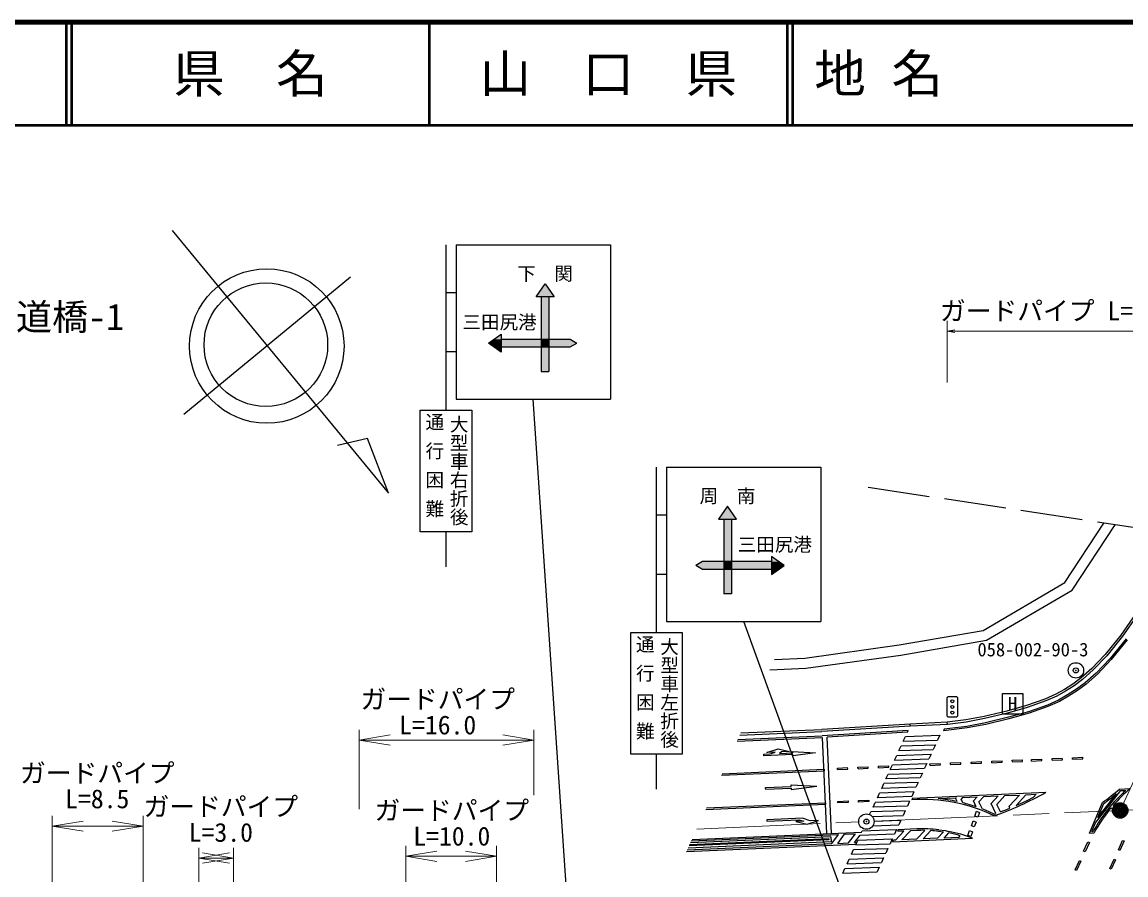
# Model space of a CAD drawing. Units: millimetres, scale not verified. Extents: x 40000 to 680000, y 20000 to 380000.
# Drawn here: x 293458 to 400636, y 297182 to 380000 of the extents above; entities that cross this region are included whole.
import ezdxf
from ezdxf.enums import TextEntityAlignment as Align

# ---------------------------------------------------------------- set-up
doc = ezdxf.new("R2010")
doc.units = ezdxf.units.MM
doc.header["$LTSCALE"] = 1000
doc.header["$PDMODE"] = 32
doc.header["$PDSIZE"] = 500
doc.linetypes.add('CHAIN', pattern=[18.5, 12, -1.5, 3.5, -1.5])
doc.linetypes.add('DASHED', pattern=[7.5, 6, -1.5])
for name, color, linetype, lineweight in [('M-BGD', 7, 'Continuous', 25), ('M-BGD-EXST', 7, 'Continuous', 25), ('M-BMK', 2, 'CHAIN', 13), ('M-BMK-SRVR', 3, 'Continuous', 25), ('M-STR-HTXT', 7, 'Continuous', 13), ('M-STR-STRC', 7, 'Continuous', 25), ('M-STR-STRD', 7, 'Continuous', 25), ('M-TTL', 2, 'Continuous', 140), ('M-TTL-LINE', 7, 'Continuous', 50)]:
    doc.layers.add(name, color=color, linetype=linetype, lineweight=lineweight)
doc.layers.add('M-OTRS', color=6, linetype='Continuous')
doc.layers.add('M-TTL-TXT', color=7, linetype='Continuous')
doc.styles.add('@ＭＳ ゴシック', font='')
doc.styles.add('ＭＳ ゴシック', font='')
doc.styles.get('@ＭＳ ゴシック').set_extended_font_data('@MS Gothic')
doc.styles.get('ＭＳ ゴシック').set_extended_font_data('MS Gothic')

# ---------------------------------------------------------------- blocks, each defined once
blk = doc.blocks.new('open_arrow')
at = {"color": 0, "linetype": 'Continuous', "lineweight": -2}
blk.add_lwpolyline([(7.5, 1.25), (0, 0), (7.5, -1.25)], dxfattribs=at)

msp = doc.modelspace()

# ---------------------------------------------------------------- hatches: boundary and pattern name
at = {"layer": 'M-STR-STRC'}
for points in [[(344239, 354577), (345114, 353327), (344614, 353327), (343864, 353327), (343364, 353327)], [(343864, 353327), (344614, 353327), (344614, 349202), (343864, 349202)], [(339989, 349702), (339989, 349202), (339989, 348452), (339989, 347952), (338739, 348827)], [(338739, 348827), (339275, 349202), (339989, 349202), (339989, 348452), (339989, 347952)], [(339989, 349202), (343864, 349202), (343864, 348452), (339989, 348452)], [(343864, 349202), (344614, 349202), (344614, 348452), (343864, 348452)], [(343864, 348452), (344614, 348452), (344614, 346077), (343864, 346077)], [(346674, 348452), (347324, 348827), (346674, 349202), (344614, 349202), (344614, 348452)], [(361961, 332980), (361086, 331730), (361586, 331730), (362336, 331730), (362836, 331730)], [(362336, 331730), (361586, 331730), (361586, 327605), (362336, 327605)], [(366211, 328105), (366211, 327605), (366211, 326855), (366211, 326355), (367461, 327230)], [(359526, 326855), (358876, 327230), (359526, 327605), (361586, 327605), (361586, 326855)], [(362336, 327605), (361586, 327605), (361586, 326855), (362336, 326855)], [(366211, 327605), (362336, 327605), (362336, 326855), (366211, 326855)], [(367461, 327230), (366926, 327605), (366211, 327605), (366211, 326855), (366211, 326355)], [(362336, 326855), (361586, 326855), (361586, 324480), (362336, 324480)]]:
    msp.add_hatch(color=256, dxfattribs=at).paths.add_polyline_path(points)

# ---------------------------------------------------------------- linework, layer by layer
at = {"layer": 'M-BGD', "linetype": 'DASHED'}
msp.add_line((411211, 329439), (375215, 334867), dxfattribs=at)
at = {"layer": 'M-BGD'}
for p, q in [((394719, 325568), (398495, 331356)), ((395427, 324824), (399582, 331193)), ((386766, 320927), (394719, 325568)), ((387114, 319972), (395427, 324824)), ((401598, 322564), (400144, 320475)), ((401764, 322453), (400304, 320355)), ((378627, 319521), (386766, 320927)), ((400144, 320475), (398633, 318597)), ((369467, 318243), (378627, 319521)), ((378782, 318533), (387114, 319972)), ((400304, 320355), (398784, 318465)), ((369559, 317246), (378782, 318533)), ((398633, 318597), (397325, 317228)), ((398784, 318465), (397463, 317083)), ((366058, 317089), (369559, 317246)), ((366527, 318111), (369467, 318243)), ((396291, 316323), (395491, 315720)), ((397325, 317228), (396291, 316323)), ((397463, 317083), (396418, 316168)), ((394657, 315196), (393825, 314721)), ((395491, 315720), (394657, 315196)), ((395605, 315555), (394760, 315024)), ((396418, 316168), (395605, 315555)), ((392774, 314264), (390998, 313624)), ((392848, 314078), (391058, 313433)), ((393825, 314721), (392774, 314264)), ((393914, 314542), (392848, 314078)), ((394760, 315024), (393914, 314542)), ((389072, 313092), (386878, 312560)), ((390998, 313624), (389072, 313092)), ((391058, 313433), (389122, 312899)), ((383280, 312003), (379676, 311831)), ((385092, 312229), (383280, 312003)), ((383297, 311803), (383280, 312003)), ((385123, 312031), (383297, 311803)), ((386878, 312560), (385092, 312229)), ((386920, 312364), (385123, 312031)), ((389122, 312899), (386920, 312364)), ((363158, 310768), (371113, 311114)), ((363251, 310973), (371116, 311314)), ((379676, 311831), (371101, 311314)), ((379687, 311632), (371113, 311114)), ((379687, 311632), (379676, 311831)), ((383297, 311803), (379687, 311632))]:
    msp.add_line(p, q, dxfattribs=at)
at = {"layer": 'M-BGD-EXST'}
for p, q in [((383278, 314398), (383378, 314499)), ((383280, 312598), (383278, 314398)), ((383378, 314499), (384178, 314500)), ((384178, 314500), (384278, 314400)), ((384278, 314400), (384280, 312600)), ((388636, 314806), (390636, 314806)), ((388636, 312806), (388636, 314806)), ((390636, 314806), (390636, 312806)), ((383381, 312499), (383280, 312598)), ((384181, 312500), (383381, 312499)), ((384280, 312600), (384181, 312500)), ((390636, 312806), (388636, 312806))]:
    msp.add_line(p, q, dxfattribs=at)
for centre in [(383779, 314049), (383779, 313499), (383780, 312949)]:
    msp.add_circle(centre, 150, dxfattribs=at)
at = {"layer": 'M-BMK'}
for p, q in [((411639, 328640), (400079, 303445)), ((400079, 303445), (453589, 305770)), ((376186, 302396), (400079, 303445)), ((358969, 301639), (374688, 302330))]:
    msp.add_line(p, q, dxfattribs=at)
at = {"layer": 'M-BMK-SRVR'}
for centre, radius in [((395779, 317044), 750), ((400079, 303445), 750), ((400079, 303445), 650), ((400079, 303445), 550), ((400079, 303445), 450), ((400079, 303445), 350), ((400079, 303445), 250), ((400079, 303445), 150), ((400079, 303445), 50), ((375437, 302363), 750)]:
    msp.add_circle(centre, radius, dxfattribs=at)
msp.add_point((375437, 302363), dxfattribs=at)
at = {"layer": 'M-OTRS'}
msp.add_point((395779, 317044), dxfattribs=at)
at = {"layer": 'M-STR-HTXT'}
for p, q in [((383280, 344991), (383280, 350991)), ((383280, 349991), (405619, 349991)), ((326202, 303569), (326202, 311278)), ((343131, 304938), (343131, 311278)), ((326202, 310278), (343131, 310278)), ((296381, 289167), (296381, 302917)), ((305218, 290057), (305218, 302917)), ((296381, 301917), (305218, 301917)), ((310612, 290728), (310612, 299824)), ((313988, 291148), (313988, 299824)), ((330718, 293271), (330718, 299992)), ((339516, 293971), (339516, 299992)), ((310612, 298824), (313988, 298824)), ((330718, 298992), (339516, 298992))]:
    msp.add_line(p, q, dxfattribs=at)
at = {"layer": 'M-STR-STRC'}
for p, q in [((334592, 358376), (334592, 342311)), ((335592, 358376), (335592, 343376)), ((335592, 358376), (350592, 358376)), ((350592, 358376), (350592, 343376)), ((334592, 353751), (335592, 353751)), ((343364, 353327), (344239, 354577)), ((344239, 354577), (345114, 353327)), ((345114, 353327), (343364, 353327)), ((343864, 353327), (343864, 346077)), ((344614, 353327), (344614, 346077)), ((338739, 348827), (339989, 349702)), ((339989, 349702), (339989, 347952)), ((339989, 347952), (338739, 348827)), ((339989, 349202), (346674, 349202)), ((339989, 348452), (346674, 348452)), ((346674, 349202), (347324, 348827)), ((346674, 348452), (347324, 348827)), ((334592, 348001), (335592, 348001)), ((343864, 346077), (344614, 346077)), ((335592, 343376), (350592, 343376)), ((347772, 274198), (343092, 343376)), ((332121, 342311), (337129, 342311)), ((332121, 330506), (332121, 342311)), ((337129, 342311), (337129, 330506)), ((355025, 336779), (355025, 320714)), ((356025, 336779), (356025, 321779)), ((356025, 336779), (371025, 336779)), ((371025, 336779), (371025, 321779)), ((361961, 332980), (361086, 331730)), ((362836, 331730), (361961, 332980)), ((355025, 332154), (356025, 332154)), ((361086, 331730), (362836, 331730)), ((361586, 331730), (361586, 324480)), ((362336, 331730), (362336, 324480)), ((337129, 330506), (332121, 330506)), ((334592, 330506), (334592, 327110)), ((366211, 328105), (366211, 326355)), ((367461, 327230), (366211, 328105)), ((359526, 327605), (358876, 327230)), ((359526, 326855), (358876, 327230)), ((366211, 327605), (359526, 327605)), ((366211, 326355), (367461, 327230)), ((355025, 326404), (356025, 326404)), ((366211, 326855), (359526, 326855)), ((362336, 324480), (361586, 324480)), ((356025, 321779), (371025, 321779)), ((380157, 276005), (363525, 321779)), ((352553, 320714), (357561, 320714)), ((352553, 308909), (352553, 320714)), ((357561, 320714), (357561, 308909)), ((400644, 320100), (399103, 318185)), ((400765, 320010), (399216, 318086)), ((399103, 318185), (397757, 316776)), ((399216, 318086), (397861, 316668)), ((397757, 316776), (396686, 315838)), ((397861, 316668), (396781, 315721)), ((395846, 315205), (394979, 314660)), ((396686, 315838), (395846, 315205)), ((396781, 315721), (395931, 315081)), ((394105, 314162), (393005, 313683)), ((394979, 314660), (394105, 314162)), ((395056, 314531), (394172, 314027)), ((395931, 315081), (395056, 314531)), ((391187, 313027), (389229, 312487)), ((393005, 313683), (391187, 313027)), ((393061, 313544), (391233, 312884)), ((394172, 314027), (393061, 313544)), ((387009, 311948), (385188, 311611)), ((389229, 312487), (387009, 311948)), ((389267, 312342), (387041, 311802)), ((391233, 312884), (389267, 312342)), ((379495, 311194), (371147, 310690)), ((379424, 311040), (371639, 310570)), ((379424, 311040), (379495, 311194)), ((385211, 311463), (382923, 311177)), ((382997, 311338), (382923, 311177)), ((385188, 311611), (382997, 311338)), ((387041, 311802), (385211, 311463)), ((362888, 310181), (371190, 310542)), ((362958, 310334), (371147, 310690)), ((371596, 301201), (371190, 310542)), ((372046, 301220), (371639, 310570)), ((378812, 309708), (382140, 309823)), ((379022, 310165), (379232, 310623)), ((379022, 310165), (382350, 310281)), ((379232, 310623), (382560, 310738)), ((382140, 309823), (381930, 309366)), ((382560, 310738), (382350, 310281)), ((357561, 308909), (352553, 308909)), ((355025, 308909), (355025, 305512)), ((365487, 308909), (366092, 308935)), ((365490, 308834), (365487, 308909)), ((365493, 308759), (365490, 308834)), ((368291, 308881), (365493, 308759)), ((365780, 309072), (366866, 309419)), ((366579, 309107), (365780, 309072)), ((366092, 308935), (366579, 309107)), ((366866, 309419), (367978, 309167)), ((367179, 309133), (366998, 308975)), ((366998, 308975), (368284, 309031)), ((367978, 309167), (367179, 309133)), ((368284, 309031), (368278, 309180)), ((368278, 309180), (370485, 309051)), ((368297, 308731), (368291, 308881)), ((370485, 309051), (368297, 308731)), ((378181, 308335), (378391, 308793)), ((378391, 308793), (381721, 308908)), ((378601, 309250), (378812, 309708)), ((378601, 309250), (381930, 309366)), ((381721, 308908), (381511, 308451)), ((372619, 307562), (373618, 307606)), ((373624, 307456), (373618, 307606)), ((374617, 307650), (375616, 307694)), ((374624, 307500), (374617, 307650)), ((375623, 307544), (375616, 307694)), ((376615, 307738), (377614, 307782)), ((376622, 307588), (376615, 307738)), ((376622, 307588), (377621, 307632)), ((377621, 307632), (377614, 307782)), ((377761, 307420), (377971, 307877)), ((377971, 307877), (381301, 307993)), ((378181, 308335), (381511, 308451)), ((381301, 307993), (381092, 307535)), ((381611, 307964), (382610, 308008)), ((381618, 307814), (381611, 307964)), ((381618, 307814), (382617, 307858)), ((382617, 307858), (382610, 308008)), ((383609, 308052), (384608, 308096)), ((383616, 307902), (383609, 308052)), ((383616, 307902), (384615, 307946)), ((384615, 307946), (384608, 308096)), ((385607, 308140), (386606, 308184)), ((385614, 307990), (385607, 308140)), ((385614, 307990), (386613, 308034)), ((386613, 308034), (386606, 308184)), ((387605, 308227), (388604, 308271)), ((387612, 308078), (387605, 308227)), ((387612, 308078), (388611, 308121)), ((388611, 308121), (388604, 308271)), ((389603, 308315), (390602, 308359)), ((389610, 308165), (389603, 308315)), ((389610, 308165), (390609, 308209)), ((390609, 308209), (390602, 308359)), ((391461, 308390), (392460, 308434)), ((391468, 308240), (391461, 308390)), ((391468, 308240), (392467, 308284)), ((392467, 308284), (392460, 308434)), ((393460, 308478), (394459, 308522)), ((393466, 308328), (393460, 308478)), ((393466, 308328), (394465, 308372)), ((394465, 308372), (394459, 308522)), ((395458, 308566), (396457, 308609)), ((395464, 308416), (395458, 308566)), ((395464, 308416), (396463, 308460)), ((396463, 308460), (396457, 308609)), ((361365, 306862), (371331, 307295)), ((361435, 307015), (371325, 307445)), ((371325, 307445), (371331, 307295)), ((372625, 307412), (372619, 307562)), ((372625, 307412), (373624, 307456)), ((374624, 307500), (375623, 307544)), ((377340, 306505), (377550, 306962)), ((380672, 306620), (377340, 306505)), ((377550, 306962), (380882, 307078)), ((377761, 307420), (381092, 307535)), ((380882, 307078), (380672, 306620)), ((365629, 305662), (368127, 305771)), ((365633, 305587), (365629, 305662)), ((365633, 305587), (365636, 305512)), ((365636, 305512), (368134, 305621)), ((368127, 305771), (368121, 305921)), ((368121, 305921), (370628, 305804)), ((368134, 305621), (368140, 305471)), ((368140, 305471), (370628, 305804)), ((376920, 305590), (377130, 306047)), ((380253, 305705), (376920, 305590)), ((380463, 306163), (377130, 306047)), ((380463, 306163), (380253, 305705)), ((400019, 305520), (401053, 305565)), ((374664, 304406), (375663, 304450)), ((374671, 304256), (374664, 304406)), ((375663, 304450), (375670, 304300)), ((376499, 304674), (376709, 305132)), ((379834, 304790), (376499, 304674)), ((380043, 305248), (376709, 305132)), ((380043, 305248), (379834, 304790)), ((379926, 304637), (379856, 304484)), ((379926, 304637), (392855, 305205)), ((382394, 304595), (384146, 304672)), ((384146, 304672), (384101, 304623)), ((384251, 304310), (384101, 304623)), ((384782, 304700), (384638, 304543)), ((384811, 304180), (384638, 304543)), ((384782, 304700), (386194, 304762)), ((386194, 304762), (385831, 304365)), ((386830, 304790), (386367, 304285)), ((386830, 304790), (388243, 304852)), ((387560, 304106), (388243, 304852)), ((388097, 304026), (388879, 304880)), ((388879, 304880), (390292, 304942)), ((390292, 304942), (389290, 303848)), ((390928, 304970), (389970, 303924)), ((390928, 304970), (391927, 305014)), ((391671, 304735), (391927, 305014)), ((397686, 302240), (400140, 305375)), ((397911, 302771), (399710, 305068)), ((400140, 305375), (400630, 305396)), ((359842, 303543), (371472, 304048)), ((359912, 303696), (371466, 304198)), ((371466, 304198), (371472, 304048)), ((372666, 304318), (373665, 304362)), ((372673, 304168), (372666, 304318)), ((373672, 304212), (372673, 304168)), ((373665, 304362), (373672, 304212)), ((375670, 304300), (374671, 304256)), ((379205, 303418), (375869, 303302)), ((376079, 303759), (376289, 304217)), ((379414, 303875), (376079, 303759)), ((379624, 304333), (376289, 304217)), ((379205, 303418), (378995, 302960)), ((379624, 304333), (379414, 303875)), ((386101, 303798), (385831, 304365)), ((385971, 302891), (386143, 303360)), ((386143, 303360), (386425, 303257)), ((386705, 303578), (386367, 304285)), ((388019, 303144), (387560, 304106)), ((388443, 303301), (388097, 304026)), ((389375, 303670), (389290, 303848)), ((397097, 301237), (398355, 304203)), ((397911, 302771), (398477, 304107)), ((399508, 303415), (399191, 303690)), ((399385, 303919), (399705, 303642)), ((399705, 303642), (399508, 303415)), ((399885, 303088), (400082, 303314)), ((400082, 303314), (400460, 302986)), ((369249, 302692), (365767, 302540)), ((365767, 302540), (365770, 302465)), ((365770, 302465), (365773, 302390)), ((365773, 302390), (368876, 302525)), ((369376, 302397), (368577, 302362)), ((368577, 302362), (369689, 302110)), ((368876, 302525), (369376, 302397)), ((369976, 302423), (369249, 302692)), ((369689, 302110), (370775, 302458)), ((370775, 302458), (369976, 302423)), ((375750, 303044), (375869, 303302)), ((376002, 302856), (378995, 302960)), ((376186, 302412), (378785, 302502)), ((378785, 302502), (378575, 302045)), ((385628, 301952), (385800, 302421)), ((385800, 302421), (386081, 302318)), ((386081, 302318), (385909, 301849)), ((386253, 302788), (385971, 302891)), ((386425, 303257), (386253, 302788)), ((400263, 302760), (399885, 303088)), ((400460, 302986), (400263, 302760)), ((358507, 300632), (374971, 301347)), ((373314, 301125), (374363, 301171)), ((373685, 300291), (374363, 301171)), ((374971, 301347), (375028, 301472)), ((375028, 301472), (378366, 301587)), ((376069, 301958), (378575, 302045)), ((378366, 301587), (378156, 301130)), ((378257, 300560), (379069, 301446)), ((378522, 301572), (378452, 301419)), ((379069, 301446), (378452, 301419)), ((380322, 301651), (378522, 301572)), ((378893, 300588), (379705, 301474)), ((380329, 301502), (379705, 301474)), ((380306, 300650), (381096, 301512)), ((380942, 300678), (381686, 301490)), ((382355, 300740), (382918, 301355)), ((382443, 301421), (382916, 301353)), ((382463, 301570), (383074, 301481)), ((382991, 300768), (383442, 301261)), ((383074, 301481), (383456, 301411)), ((385284, 301013), (385456, 301482)), ((385456, 301482), (385738, 301379)), ((385738, 301379), (385566, 300910)), ((385909, 301849), (385628, 301952)), ((397097, 301237), (397545, 301257)), ((397328, 301398), (397686, 302240)), ((397328, 301398), (397454, 301403)), ((357968, 299458), (374431, 300173)), ((358038, 299611), (372076, 300221)), ((358436, 300479), (372733, 301100)), ((372076, 300221), (372733, 301100)), ((372657, 300246), (373314, 301125)), ((372657, 300246), (373685, 300291)), ((374273, 300316), (374828, 301037)), ((374273, 300316), (374501, 300326)), ((374397, 300099), (374607, 300556)), ((374397, 300099), (377737, 300215)), ((374607, 300556), (377946, 300672)), ((378156, 301130), (374818, 301014)), ((374818, 301014), (374828, 301037)), ((377946, 300672), (377737, 300215)), ((377984, 300398), (385730, 300738)), ((377984, 300398), (378054, 300551)), ((378257, 300560), (378054, 300551)), ((380306, 300650), (378893, 300588)), ((382355, 300740), (380942, 300678)), ((384403, 300830), (382991, 300768)), ((384403, 300830), (384548, 300987)), ((385566, 300910), (385284, 301013)), ((396531, 299484), (396948, 300393)), ((397084, 300331), (396668, 299421)), ((396948, 300393), (397084, 300331)), ((399899, 299632), (400316, 300541)), ((400452, 300478), (400035, 299569)), ((400316, 300541), (400452, 300478)), ((373977, 299184), (374187, 299641)), ((373977, 299184), (377317, 299300)), ((374187, 299641), (377527, 299757)), ((377527, 299757), (377317, 299300)), ((396668, 299421), (396531, 299484)), ((400035, 299569), (399899, 299632)), ((373556, 298269), (373766, 298726)), ((373556, 298269), (376898, 298385)), ((373766, 298726), (377108, 298842)), ((377108, 298842), (376898, 298385)), ((395698, 297666), (396115, 298575)), ((396251, 298512), (395834, 297603)), ((396115, 298575), (396251, 298512)), ((399066, 297814), (399482, 298723)), ((399619, 298660), (399202, 297751)), ((399482, 298723), (399619, 298660)), ((373136, 297353), (373346, 297811)), ((373136, 297353), (376479, 297469)), ((373346, 297811), (376688, 297927)), ((376688, 297927), (376479, 297469)), ((395834, 297603), (395698, 297666)), ((399202, 297751), (399066, 297814))]:
    msp.add_line(p, q, dxfattribs=at)
for centre, radius, start, end in [((377521, 332233), 34925, 306.62217, 310.10387), ((410670, 294151), 14925, 130.11491, 139.12063), ((380879, 288538), 15978, 64.17675, 93.67056), ((380879, 288538), 16128, 77.93324, 84.61081), ((377521, 332233), 31075, 289.39222, 299.56826), ((377521, 332233), 30925, 293.73702, 297.22996), ((410670, 294151), 15075, 131.75921, 151.24541), ((377521, 332233), 35075, 306.6888, 309.24277), ((380879, 288538), 16128, 71.10762, 75.88835), ((380879, 288538), 16128, 64.39939, 68.82597), ((377521, 332233), 30925, 290.68109, 292.53815), ((410670, 294151), 14925, 140.2724, 151.56886), ((377521, 332233), 30925, 289.50751, 289.84388), ((380896, 288589), 13075, 83.11764, 92.5154), ((380896, 288589), 12925, 89.11322, 92.5154), ((380896, 288589), 12925, 83.12547, 86.49779), ((380896, 288589), 12925, 73.58906, 78.63966), ((380896, 288589), 13075, 68.30507, 78.71027)]:
    msp.add_arc(centre, radius, start, end, dxfattribs=at)
at = {"layer": 'M-STR-STRD'}
for p, q in [((308038, 359762), (329031, 334262)), ((325360, 355241), (309148, 341894)), ((327011, 339557), (324085, 338892)), ((329031, 334262), (327011, 339557)), ((372009, 300393), (358120, 299790)), ((371801, 300584), (358214, 299994)), ((371796, 300684), (358261, 300096)), ((371987, 300893), (358354, 300300)), ((371796, 300684), (371801, 300584)), ((371987, 300893), (372009, 300393))]:
    msp.add_line(p, q, dxfattribs=at)
for centre, radius in [((317221, 348541), 7500), ((317128, 348668), 6000)]:
    msp.add_circle(centre, radius, dxfattribs=at)
at = {"layer": 'M-TTL'}
msp.add_line((680000, 380000), (40000, 380000), dxfattribs=at)
at = {"layer": 'M-TTL-LINE'}
for p, q in [((297750, 380000), (297750, 370000)), ((298250, 380000), (298250, 370000)), ((333000, 380000), (333000, 370000)), ((367750, 380000), (367750, 370000)), ((368250, 380000), (368250, 370000)), ((40000, 370000), (680000, 370000))]:
    msp.add_line(p, q, dxfattribs=at)

# ---------------------------------------------------------------- block references
at = {"layer": 'M-STR-HTXT'}
for p, xscale, yscale in [((383280, 349991), 100, 100), ((326202, 310278), 400, 400), ((296381, 301917), 400, 400), ((310612, 298824), 400, 400), ((330718, 298992), 400, 400)]:
    msp.add_blockref('open_arrow', p, dxfattribs=dict(at, xscale=xscale, yscale=yscale))
at = {"layer": 'M-STR-HTXT', "xscale": 400, "yscale": 400, "rotation": 180}
for p in [(343131, 310278), (305218, 301917), (313988, 298824), (339516, 298992)]:
    msp.add_blockref('open_arrow', p, dxfattribs=at)

# ---------------------------------------------------------------- texts
at = {"layer": 'M-BGD-EXST', "style": 'ＭＳ ゴシック'}
msp.add_text('H', height=1320, dxfattribs=at).set_placement((389636, 313806), align=Align.MIDDLE_CENTER)
at = {"layer": 'M-BMK-SRVR', "style": 'ＭＳ ゴシック'}
msp.add_text('058-002-90-3', height=1320, dxfattribs=at).set_placement((386218, 318010), align=Align.BOTTOM_LEFT)
at = {"layer": 'M-STR-HTXT', "style": 'ＭＳ ゴシック'}
msp.add_text('橋名\u3000\u3000\u3000大平橋側道橋-1', height=2566, dxfattribs=at).set_placement((261369, 349317), align=Align.BOTTOM_LEFT)
for s, p in [('ガードパイプ L=30.0', (394449, 350491)), ('ガードパイプ', (333814, 312778)), ('L=16.0', (333814, 310278)), ('ガードパイプ', (300760, 305606)), ('L=8.5', (300760, 303106)), ('ガードパイプ', (312758, 302350)), ('ガードパイプ', (335180, 301981)), ('L=3.0', (312758, 299850)), ('L=10.0', (335180, 299481))]:
    msp.add_text(s, height=1833, dxfattribs=at).set_placement(p, align=Align.BOTTOM_CENTER)
at = {"layer": 'M-STR-STRC', "style": 'ＭＳ ゴシック'}
for s, p in [('下\u3000関', (344239, 355577)), ('周\u3000南', (361951, 333980))]:
    msp.add_text(s, height=1320, dxfattribs=at).set_placement(p, align=Align.MIDDLE_CENTER)
for p in [(343419, 349802), (370148, 328205)]:
    msp.add_text('三田尻港', height=1320, dxfattribs=at).set_placement(p, align=Align.BOTTOM_RIGHT)
at = {"layer": 'M-STR-STRC', "style": '@ＭＳ ゴシック'}
for s, p in [('大型車右折後', (334818, 336449)), ('大型車左折後', (355250, 314851))]:
    msp.add_text(s, height=1320, rotation=270, dxfattribs=at).set_placement(p, align=Align.BOTTOM_CENTER)
at = {"layer": 'M-STR-STRC', "char_height": 1320, "attachment_point": 8, "rotation": 270, "style": '@ＭＳ ゴシック'}
for insert in [(332678, 336462), (353110, 314865)]:
    msp.add_mtext('\\T1.56;通行困難', dxfattribs=dict(at, insert=insert))
at = {"layer": 'M-TTL-TXT', "style": 'ＭＳ ゴシック'}
for s, p in [('県\u3000名', (315625, 375000)), ('山\u3000口\u3000県', (350375, 375000))]:
    msp.add_text(s, height=3666, dxfattribs=at).set_placement(p, align=Align.MIDDLE_CENTER)
msp.add_text('地 名', height=3666, dxfattribs=at).set_placement((370380, 375000), align=Align.MIDDLE_LEFT)

doc.saveas('drawing.dxf')
